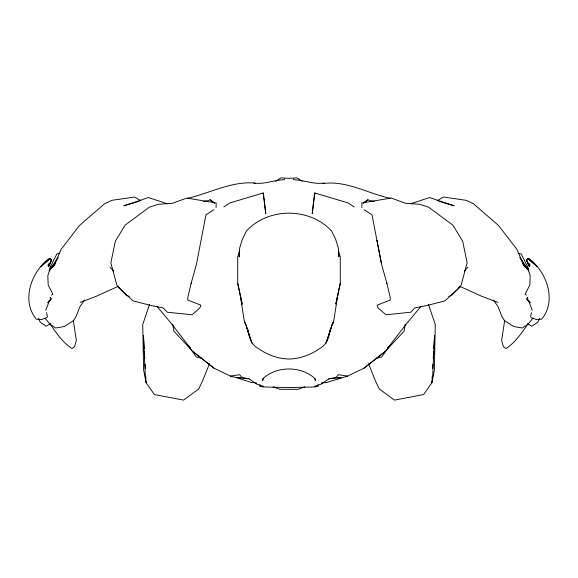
<?xml version="1.0" encoding="UTF-8"?>
<svg xmlns="http://www.w3.org/2000/svg" width="578" height="578" viewBox="0 0 578 578"><rect width="100%" height="100%" fill="white"/><g stroke="black" fill="none" stroke-linecap="round" stroke-linejoin="round"><path stroke-width="0.87" d="M527.635 300.271L527.7 297.143L526.486 298.999L530.192 302.764L528.343 300.083L532.237 310.299M216.071 207.581L216.179 202.929L186.737 198.073L172.367 203.311L158.372 204.272L149.37 207.206L125.094 225.16L115.325 241.25L110.853 262.78L116.922 285.33L126.185 295.098L129.262 296.478M431.932 381.01L431.824 382.802L423.587 394.557L394.391 400.113L379.32 388.994L375.49 381.075L368.461 363.569M432.033 379.219L432.185 376.531M432.655 368.475L432.915 363.996M433.225 358.62L433.637 351.46M433.796 348.772L434.569 335.341L432.525 379.031L431.824 382.802L434.381 370.151L435.277 324.547L428.515 304.519M318.117 384.717L318.001 386.509L314.49 386.949L289 387.592L263.51 386.949L259.999 386.509L259.883 384.717M262.846 378.395L262.622 380.692L263.51 378.135C277.122 365.939 300.878 365.939 314.49 378.135L315.378 380.692L315.154 378.395M239.624 253.706L239.176 256.899L239.689 247.897L242.37 239.27L246.394 231.034C268.409 207.22 309.591 207.22 331.606 231.034L335.63 239.27L338.311 247.897L338.824 256.899L338.376 253.706M504.724 320.161L501.639 340.449L503.431 346.836L506.111 348.498C515.345 342.407 521.703 333.044 527.83 324.034M338.629 251.22L340.29 256.964L340.29 283.285L337.798 294.975L333.651 321.484L329.698 331.505M405.214 324.193L404.036 331.252L385.136 351.503L364.118 368.107L347.573 376.097L326.621 382.484L321.26 382.99M531.399 312.604L530.575 316.946L531.984 318.03L536.514 319.504L541.687 319.179C557.156 300.401 546.593 271.732 528.848 258.373L526.168 259.97L529.484 266.306M340.29 283.285L335.818 304.107L337.798 294.975M314.165 195.899L314.808 192.965L348.086 202.929L354.155 206.888M191.332 282.642L187.886 296.955L187.691 300.018L200.855 305.191L199.829 308.067L192.041 314.772L167.252 312.221L163.292 307.937L151.414 305.574L133.077 300.914L118.136 287.114L119.588 288.09M191.015 283.791L196.448 264.247L205.963 214.806L213.889 209.742M239.371 251.22L237.71 256.964L237.71 283.285L242.182 304.107L237.71 283.285M149.485 304.519L142.723 324.547L143.619 370.151L146.176 382.802L154.413 394.557L183.609 400.113L198.68 388.994L202.51 381.075L209.539 363.569M50.553 267.188L47.808 275.684L48.191 285.135L52.916 294.267L51.514 295.098M49.592 265.143L51.449 259.84L49.845 263.033M329.626 331.627L330.905 328.058C329.055 335.89 327.582 344.481 319.663 348.498C310.668 354.87 300.061 358.757 289 359.039C277.939 358.757 267.332 354.87 258.337 348.498C250.419 344.481 248.945 335.89 247.095 328.058L248.374 331.627M45.763 310.299L49.657 300.083L47.808 302.764L51.514 298.999L50.3 297.143L50.365 300.271M539.614 318.507L537.728 322.249L531.854 326.209L527.555 323.781M53.494 266.87L61.095 249.364L79.554 225.413L104.654 203.694L111.937 200.306L134.551 197.055L140.938 200.754M49.303 269.052L56.875 253.901L59.859 253.345M284.658 178.978L284.275 179.744C273.936 179.874 264.088 184.852 253.677 182.937C230.456 181.514 209.583 193.254 187.503 198.391L189.078 198.268M48.249 266.22L49.051 264.623M331.331 326.1L333.651 321.484L332.047 324.626M48.516 266.306L51.832 259.97L49.152 258.373C31.407 271.732 20.844 300.401 36.313 319.179L41.486 319.504L46.016 318.03L47.425 316.946L46.601 312.604M388.322 346.872L387.433 348.433L406.789 323.398L420.755 306.687M50.828 268.792L53.335 265.049M54.332 263.546L56.839 259.804M49.484 270.02L58.255 257.492M84.561 300.127L80.002 306.535L76.296 316.05L73.673 320.523L64.288 326.527L55.661 327.993L49.975 324.164L44.918 318.052M389.543 346.012L381.682 356.994L376.423 358.259M49.058 270.851L55.893 262.874M49.643 270.244L55.343 263.619M533.082 318.052L528.025 324.164L522.339 327.993L513.712 326.527L504.327 320.523L501.704 316.05L497.998 306.535L493.439 300.127M464.315 271.039L467.978 267.253M364.118 368.107L385.136 351.503M367.781 199.901L363.222 203.181L368.309 199.439M458.412 288.09L459.864 287.114L461.078 285.33L467.147 262.78L462.675 241.25L452.906 225.16L428.63 207.206L419.628 204.272L405.633 203.311L391.263 198.073L361.821 202.929L361.929 207.581M275.706 181.384L280.951 177.887L289 178.335L297.049 177.887L302.294 181.384M223.845 206.888L229.914 202.929L263.192 192.965L263.835 195.899M437.062 200.754L443.449 197.055L466.063 200.306L473.346 203.694L498.446 225.413L516.905 249.364L524.506 266.87M50.445 323.781L46.146 326.209L40.272 322.249L38.386 318.507M118.324 286.312L96.353 296.247L80.125 302.381M448.738 296.478L451.815 295.098L459.864 287.114L444.923 300.914L426.586 305.574L414.708 307.937L410.748 312.221L385.96 314.772L378.171 308.067L377.145 305.191L390.309 300.018L390.114 296.955L386.668 282.642M322.697 183.609C346.193 180.09 368.005 193.587 390.497 198.391L388.922 198.268M304.837 386.848L298.132 389.319L279.868 389.319L273.163 386.848M410.987 203.658L429.526 197.56L454.178 205.804L438.774 201.26M314.613 386.249L321.195 384.139L329.048 378.778L335.948 377.434L338.441 374.689L347.573 376.097M139.226 201.26L123.822 205.804L148.474 197.56L167.013 203.658M203.528 201.455L209.222 200.436M172.786 324.193L173.964 331.252L192.864 351.503L213.882 368.107L230.427 376.097L239.559 374.689L242.052 377.434L248.952 378.778L256.805 384.139L263.387 386.249M328.788 378.8L341.121 377.752L337.516 377.723M324.323 182.937C313.912 184.852 304.064 179.874 293.725 179.744L293.342 178.978M240.484 377.723L236.879 377.752L230.427 376.097M249.212 378.8L236.879 377.752L251.379 382.484L256.74 382.99M368.778 200.436L374.472 201.455M518.141 253.345L521.125 253.901L528.697 269.052M201.578 358.259L196.318 356.994L188.457 346.012M497.875 302.381L481.647 296.247L459.676 286.312M253.677 182.937L255.303 183.609M526.486 295.098L525.084 294.267L529.809 285.135L530.192 275.684L527.447 267.188M364.111 209.742L372.037 214.806L376.957 240.549M209.691 199.439L214.778 203.181L210.219 199.901M192.864 351.503L213.882 368.107M110.022 267.253L113.685 271.039M522.107 262.874L528.942 270.851M522.657 263.619L528.357 270.244M157.245 306.687L171.211 323.398L190.567 348.433L189.678 346.872M519.745 257.492L528.516 270.02M50.17 324.034C56.297 333.044 62.655 342.407 71.889 348.498L74.569 346.836L76.361 340.449L73.276 320.161M521.161 259.804L523.668 263.546M524.665 265.049L527.172 268.792M245.953 324.626L244.35 321.484L240.202 294.975M246.669 326.1L244.35 321.484L248.302 331.505M528.155 263.033L526.551 259.84L528.408 265.143M528.949 264.623L529.751 266.22M386.985 283.791L381.552 264.247L376.957 240.484L381.429 263.416M144.204 348.772L143.431 335.341L145.475 379.031L146.176 382.802L146.068 381.01M144.363 351.46L144.775 358.62M145.085 363.996L145.345 368.475M145.815 376.531L145.967 379.219M48.256 263.929L48.126 265.844L49.592 265.909L48.256 263.929M313.594 201.52L312.25 213.593L314.808 192.965L313.594 201.52M330.905 328.058L326.173 342.942L330.905 328.058M529.744 263.929L528.408 265.909L529.874 265.844L529.744 263.929M50.17 258.561L40.843 266.545L50.17 258.561M537.157 266.545L527.83 258.561L537.157 266.545M251.827 342.942L247.095 328.058L251.827 342.942M264.406 201.52L263.192 192.965L265.75 213.593L264.406 201.52"/></g></svg>
